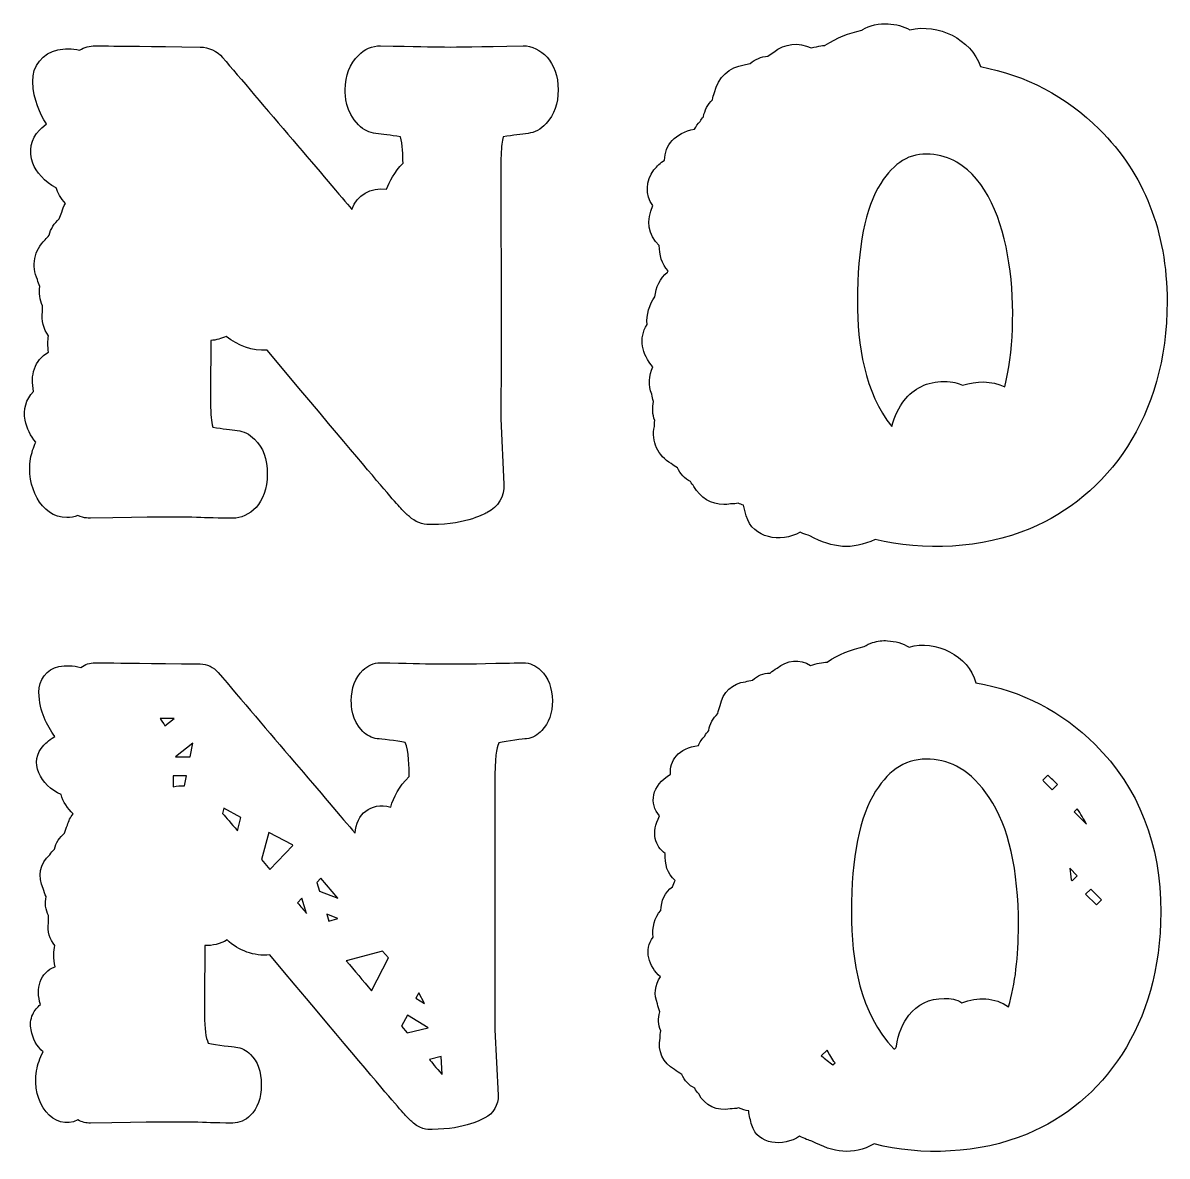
# Model space of a CAD drawing. Header units: millimetres. Extents: x -471 to 1551, y -2688 to 316.
# Drawn here: x -282.3 to 21.6, y -1032.7 to -731.9 of the extents above; entities that cross this region are included whole.
import ezdxf

# ---------------------------------------------------------------- set-up
doc = ezdxf.new("R2010")
doc.units = ezdxf.units.MM
doc.header["$MEASUREMENT"] = 0
doc.layers.add('Layer 1', color=7, linetype='Continuous')

msp = doc.modelspace()

# ---------------------------------------------------------------- linework, layer by layer
at = {"layer": 'Layer 1', "color": 250}
for points, knots in [([(3.5601, -760.1164), (-5.3046, -751.3439), (-15.9016, -745.7413), (-27.973, -743.4929), (-27.973, -743.4929), (-30.5531, -736.1027), (-39.2703, -731.9929), (-46.7159, -733.6884), (-46.7159, -733.6884), (-48.4667, -732.7669), (-50.4571, -732.2509), (-52.5212, -732.1588), (-52.5212, -732.1588), (-54.6959, -731.8823), (-57.6262, -732.6748), (-59.2296, -733.6516), (-59.2296, -733.6516), (-59.3217, -733.7069), (-59.3954, -733.7437), (-59.4876, -733.799), (-59.4876, -733.799), (-63.0076, -734.6468), (-65.9932, -735.7341), (-69.2369, -737.8351), (-69.2369, -737.8351), (-69.2922, -737.8536), (-71.0246, -737.9826), (-72.9597, -738.5354), (-72.9597, -738.5354), (-76.1848, -736.8952), (-80.0735, -737.3375), (-82.8564, -739.6781), (-82.8564, -739.6781), (-83.4277, -739.9729), (-83.9621, -740.3231), (-84.4597, -740.7285), (-84.4597, -740.7285), (-86.229, -740.876), (-87.8324, -741.521), (-89.1777, -742.6452), (-89.1777, -742.6452), (-89.7122, -742.7374), (-90.2466, -742.8664), (-90.7443, -743.0507), (-90.7443, -743.0507), (-94.5592, -743.493), (-97.8581, -746.3496), (-98.5953, -750.4041), (-98.5953, -750.4041), (-98.8533, -751.0123), (-99.0561, -751.6389), (-99.1666, -752.284), (-99.1666, -752.284), (-100.4199, -753.5556), (-101.2492, -755.0853), (-101.5625, -756.7808), (-101.5625, -756.7808), (-101.8942, -757.1862), (-102.2075, -757.6101), (-102.4656, -758.0524), (-102.4656, -758.0524), (-103.0553, -758.6606), (-103.5345, -759.3425), (-103.94, -760.0981), (-103.94, -760.0981), (-109.1923, -761.0564), (-111.8093, -764.4658), (-111.883, -768.2992), (-111.883, -768.2992), (-112.9519, -769.0363), (-113.8919, -769.921), (-114.7027, -770.9346), (-114.7027, -770.9346), (-116.9143, -773.6991), (-117.0064, -777.5508), (-115.0345, -780.4074), (-115.0345, -780.4074), (-116.6747, -784.2777), (-116.3983, -788.2769), (-113.3021, -790.9676), (-113.3021, -790.9676), (-113.2836, -793.4003), (-112.6386, -795.9252), (-110.9615, -797.7312), (-110.9615, -797.7312), (-110.9984, -797.8419), (-111.0537, -797.9524), (-111.0905, -798.063), (-111.0905, -798.063), (-113.1731, -799.6664), (-114.1683, -802.1729), (-114.4263, -804.6424), (-114.4263, -804.6424), (-116.0112, -806.5591), (-116.6931, -809.4526), (-116.5457, -811.959), (-116.5457, -811.959), (-118.9047, -815.5344), (-117.8358, -819.9759), (-114.9791, -823.1826), (-114.9791, -823.1826), (-116.1402, -825.5232), (-116.1771, -828.1587), (-115.2924, -830.4623), (-115.2924, -830.4623), (-115.2003, -831.1258), (-115.0344, -831.7524), (-114.7948, -832.379), (-114.7948, -832.379), (-115.2003, -834.1114), (-115.1266, -835.77), (-114.4815, -837.4471), (-114.4815, -837.4471), (-114.5737, -837.9816), (-114.6105, -838.5161), (-114.5921, -839.0505), (-114.5921, -839.0505), (-115.4214, -842.9023), (-113.6522, -846.92), (-110.0953, -848.8551), (-110.0953, -848.8551), (-109.5977, -849.2974), (-109.0632, -849.6844), (-108.4919, -849.9977), (-108.4919, -849.9977), (-107.6995, -851.5826), (-106.5015, -852.8542), (-104.9903, -853.6836), (-104.9903, -853.6836), (-104.7138, -854.1259), (-104.419, -854.5498), (-104.0688, -854.9553), (-104.0688, -854.9553), (-102.5023, -857.9224), (-99.4614, -859.7654), (-96.1072, -859.7654), (-96.1072, -859.7654), (-94.9646, -859.7654), (-94.5038, -859.5811), (-94.0615, -859.5811), (-94.0615, -859.5811), (-93.4717, -859.5811), (-92.9004, -859.5258), (-92.3291, -859.4152), (-92.3291, -859.4152), (-91.85, -859.6179), (-91.3708, -859.7654), (-90.8916, -859.8944), (-90.8916, -859.8944), (-90.7257, -860.9633), (-90.4677, -861.8295), (-90.1913, -862.7879), (-90.1913, -862.7879), (-88.4405, -868.759), (-81.0686, -870.0491), (-75.8715, -867.082), (-75.8715, -867.082), (-74.95, -867.5243), (-73.7521, -867.9297), (-73.2913, -868.0587), (-73.2913, -868.0587), (-67.0068, -871.3945), (-62.3257, -871.8921), (-55.9675, -869.0355), (-55.9675, -869.0355), (-43.3063, -872.2054), (-27.5859, -871.5051), (-14.851, -866.1789), (-14.851, -866.1789), (5.6059, -857.646), (21.5843, -836.6731), (21.5843, -805.822), (21.5843, -805.822), (21.529, -787.3002), (15.4841, -771.9114), (3.5601, -760.1164)], [0, 0, 0, 0, 0.02222222, 0.02222222, 0.02222222, 0.02222222, 0.04444444, 0.04444444, 0.04444444, 0.04444444, 0.06666667, 0.06666667, 0.06666667, 0.06666667, 0.08888889, 0.08888889, 0.08888889, 0.08888889, 0.11111111, 0.11111111, 0.11111111, 0.11111111, 0.13333333, 0.13333333, 0.13333333, 0.13333333, 0.15555556, 0.15555556, 0.15555556, 0.15555556, 0.17777778, 0.17777778, 0.17777778, 0.17777778, 0.2, 0.2, 0.2, 0.2, 0.22222222, 0.22222222, 0.22222222, 0.22222222, 0.24444444, 0.24444444, 0.24444444, 0.24444444, 0.26666667, 0.26666667, 0.26666667, 0.26666667, 0.28888889, 0.28888889, 0.28888889, 0.28888889, 0.31111111, 0.31111111, 0.31111111, 0.31111111, 0.33333333, 0.33333333, 0.33333333, 0.33333333, 0.35555556, 0.35555556, 0.35555556, 0.35555556, 0.37777778, 0.37777778, 0.37777778, 0.37777778, 0.4, 0.4, 0.4, 0.4, 0.42222222, 0.42222222, 0.42222222, 0.42222222, 0.44444444, 0.44444444, 0.44444444, 0.44444444, 0.46666667, 0.46666667, 0.46666667, 0.46666667, 0.48888889, 0.48888889, 0.48888889, 0.48888889, 0.51111111, 0.51111111, 0.51111111, 0.51111111, 0.53333333, 0.53333333, 0.53333333, 0.53333333, 0.55555556, 0.55555556, 0.55555556, 0.55555556, 0.57777778, 0.57777778, 0.57777778, 0.57777778, 0.6, 0.6, 0.6, 0.6, 0.62222222, 0.62222222, 0.62222222, 0.62222222, 0.64444444, 0.64444444, 0.64444444, 0.64444444, 0.66666667, 0.66666667, 0.66666667, 0.66666667, 0.68888889, 0.68888889, 0.68888889, 0.68888889, 0.71111111, 0.71111111, 0.71111111, 0.71111111, 0.73333333, 0.73333333, 0.73333333, 0.73333333, 0.75555556, 0.75555556, 0.75555556, 0.75555556, 0.77777778, 0.77777778, 0.77777778, 0.77777778, 0.8, 0.8, 0.8, 0.8, 0.82222222, 0.82222222, 0.82222222, 0.82222222, 0.84444444, 0.84444444, 0.84444444, 0.84444444, 0.86666667, 0.86666667, 0.86666667, 0.86666667, 0.88888889, 0.88888889, 0.88888889, 0.88888889, 0.91111111, 0.91111111, 0.91111111, 0.91111111, 0.93333333, 0.93333333, 0.93333333, 0.93333333, 0.95555556, 0.95555556, 0.95555556, 0.95555556, 1, 1, 1, 1]), ([(-149.4455, -737.9639), (-174.1965, -738.4615), (-167.654, -738.3141), (-187.3552, -737.9639), (-187.3552, -737.9639), (-189.53, -737.9639), (-191.6309, -738.867), (-193.1237, -740.4335), (-193.1237, -740.4335), (-195.5196, -742.774), (-196.6807, -745.7965), (-196.6807, -749.6851), (-196.6807, -749.6851), (-196.6807, -751.1042), (-196.6807, -755.4536), (-193.1607, -758.9184), (-193.1607, -758.9184), (-190.2672, -761.9408), (-187.4475, -761.0931), (-181.9923, -762.1435), (-181.9923, -762.1435), (-181.4578, -764.0786), (-181.3657, -767.1196), (-181.3473, -769.1283), (-181.3473, -769.1283), (-183.7063, -771.5426), (-184.9411, -773.9753), (-185.7151, -776.0579), (-185.7151, -776.0579), (-190.0276, -775.5049), (-193.4924, -777.5875), (-194.9299, -781.384), (-194.9299, -781.384), (-200.2006, -775.1548), (-220.1046, -751.8414), (-229.2457, -741.0969), (-229.2457, -741.0969), (-230.7385, -739.3461), (-232.9132, -738.3325), (-235.2169, -738.2956), (-235.2169, -738.2956), (-263.0825, -737.9638), (-263.0825, -737.9638), (-263.1194, -737.9638), (-263.1194, -737.9638), (-264.5569, -737.9638), (-265.9944, -738.3693), (-267.2292, -739.1065), (-267.2292, -739.1065), (-269.2932, -738.6642), (-271.3206, -738.6826), (-273.0529, -739.0328), (-273.0529, -739.0328), (-276.9968, -739.8068), (-279.8534, -743.419), (-279.6875, -747.4551), (-279.6875, -747.4551), (-279.4479, -752.5049), (-277.8077, -755.9512), (-276.0569, -758.7156), (-276.0569, -758.7156), (-277.1258, -759.5265), (-277.6234, -760.1162), (-277.863, -760.3374), (-277.863, -760.3374), (-280.1482, -762.6411), (-280.867, -766.0689), (-279.6875, -769.0914), (-279.6875, -769.0914), (-278.7661, -771.4504), (-276.5729, -774.1595), (-273.4767, -775.6892), (-273.4767, -775.6892), (-273.1081, -776.8503), (-272.242, -778.4353), (-271.0256, -779.8359), (-271.0256, -779.8359), (-271.431, -780.5362), (-271.7443, -781.3287), (-271.947, -782.1211), (-271.947, -782.1211), (-272.2419, -782.6924), (-272.4815, -783.3006), (-272.6474, -783.9272), (-272.6474, -783.9272), (-273.9743, -785.0698), (-274.9142, -786.5811), (-275.3565, -788.2766), (-275.3565, -788.2766), (-275.7251, -788.6452), (-276.0568, -789.0507), (-276.3701, -789.493), (-276.3701, -789.493), (-277.8077, -790.8015), (-278.7844, -792.5339), (-279.153, -794.4137), (-279.153, -794.4137), (-279.5216, -796.312), (-279.2636, -798.3024), (-278.4342, -800.0532), (-278.4342, -800.0532), (-278.2868, -800.6799), (-278.0841, -801.3065), (-277.8076, -801.8778), (-277.8076, -801.8778), (-278.0841, -803.6102), (-277.8445, -805.3794), (-277.1073, -806.9644), (-277.1073, -806.9644), (-277.1442, -807.4988), (-277.1442, -808.0333), (-277.1073, -808.5678), (-277.1073, -808.5678), (-277.4206, -810.853), (-276.8493, -813.1567), (-275.5224, -814.9997), (-275.5224, -814.9997), (-275.6882, -816.1055), (-275.7251, -817.7642), (-275.5224, -819.3123), (-275.5224, -819.3123), (-279.282, -821.3948), (-280.3878, -825.4862), (-279.4479, -829.7803), (-279.4479, -829.7803), (-281.4751, -831.7707), (-282.3044, -834.6641), (-281.7147, -837.3549), (-281.7147, -837.3549), (-281.2909, -839.5664), (-280.3141, -841.5568), (-278.8765, -843.1786), (-278.8765, -843.1786), (-279.5216, -844.5977), (-280.0008, -846.0905), (-280.2588, -847.6017), (-280.2588, -847.6017), (-281.4752, -854.605), (-277.6418, -863.23), (-270.6385, -863.23), (-270.6385, -863.23), (-269.6249, -863.23), (-268.6481, -863.0457), (-267.7266, -862.6956), (-267.7266, -862.6956), (-266.0127, -863.4512), (-264.3725, -863.3775), (-264.3356, -863.3775), (-264.3356, -863.3775), (-230.2961, -862.7325), (-239.1424, -863.3775), (-226.5734, -863.3775), (-226.5734, -863.3775), (-222.2608, -863.3775), (-217.4138, -859.6363), (-217.4138, -851.6563), (-217.4138, -851.6563), (-217.4138, -847.6018), (-218.4828, -844.6714), (-220.768, -842.4414), (-220.768, -842.4414), (-223.6615, -839.4006), (-226.4075, -840.2667), (-231.8811, -839.1978), (-231.8811, -839.1978), (-232.7104, -836.1753), (-232.434, -832.5263), (-232.4155, -816.2161), (-232.4155, -816.2161), (-230.978, -816.0871), (-229.5774, -815.7185), (-228.2873, -815.1103), (-228.2873, -815.1103), (-225.2096, -817.5799), (-221.413, -819.0174), (-217.4322, -818.8147), (-217.4322, -818.8147), (-182.287, -860.613), (-182.2317, -860.6499), (-180.2413, -862.4376), (-180.2413, -862.4376), (-180.2413, -862.4376), (-180.2044, -862.4744), (-180.2044, -862.4744), (-180.2044, -862.4744), (-179.9464, -862.6956), (-179.9833, -862.6771), (-179.67, -862.9536), (-179.67, -862.9536), (-178.1956, -864.3173), (-176.2605, -865.073), (-174.2516, -865.073), (-174.2516, -865.073), (-174.1963, -865.073), (-174.4728, -865.073), (-173.6435, -865.073), (-173.6435, -865.073), (-164.2813, -865.073), (-159.3052, -861.9768), (-158.9735, -861.8846), (-158.9735, -861.8846), (-156.117, -860.484), (-154.3661, -857.5352), (-154.532, -854.3469), (-154.532, -854.3469), (-154.532, -854.3469), (-155.3613, -837.0231), (-155.3613, -837.0231), (-155.3613, -837.0231), (-155.048, -775.0628), (-155.9511, -766.5114), (-154.7347, -762.162), (-154.7347, -762.162), (-149.3716, -761.0378), (-146.3123, -762.033), (-143.3636, -758.605), (-143.3636, -758.605), (-141.1889, -756.2645), (-140.1384, -753.3342), (-140.1384, -749.6482), (-140.1384, -749.6482), (-140.1202, -742.2212), (-144.9118, -737.9639), (-149.4455, -737.9639)], [0, 0, 0, 0, 0.01754386, 0.01754386, 0.01754386, 0.01754386, 0.03508772, 0.03508772, 0.03508772, 0.03508772, 0.05263158, 0.05263158, 0.05263158, 0.05263158, 0.07017544, 0.07017544, 0.07017544, 0.07017544, 0.0877193, 0.0877193, 0.0877193, 0.0877193, 0.10526316, 0.10526316, 0.10526316, 0.10526316, 0.12280702, 0.12280702, 0.12280702, 0.12280702, 0.14035088, 0.14035088, 0.14035088, 0.14035088, 0.15789474, 0.15789474, 0.15789474, 0.15789474, 0.1754386, 0.1754386, 0.1754386, 0.1754386, 0.19298246, 0.19298246, 0.19298246, 0.19298246, 0.21052632, 0.21052632, 0.21052632, 0.21052632, 0.22807018, 0.22807018, 0.22807018, 0.22807018, 0.24561404, 0.24561404, 0.24561404, 0.24561404, 0.26315789, 0.26315789, 0.26315789, 0.26315789, 0.28070175, 0.28070175, 0.28070175, 0.28070175, 0.29824561, 0.29824561, 0.29824561, 0.29824561, 0.31578947, 0.31578947, 0.31578947, 0.31578947, 0.33333333, 0.33333333, 0.33333333, 0.33333333, 0.35087719, 0.35087719, 0.35087719, 0.35087719, 0.36842105, 0.36842105, 0.36842105, 0.36842105, 0.38596491, 0.38596491, 0.38596491, 0.38596491, 0.40350877, 0.40350877, 0.40350877, 0.40350877, 0.42105263, 0.42105263, 0.42105263, 0.42105263, 0.43859649, 0.43859649, 0.43859649, 0.43859649, 0.45614035, 0.45614035, 0.45614035, 0.45614035, 0.47368421, 0.47368421, 0.47368421, 0.47368421, 0.49122807, 0.49122807, 0.49122807, 0.49122807, 0.50877193, 0.50877193, 0.50877193, 0.50877193, 0.52631579, 0.52631579, 0.52631579, 0.52631579, 0.54385965, 0.54385965, 0.54385965, 0.54385965, 0.56140351, 0.56140351, 0.56140351, 0.56140351, 0.57894737, 0.57894737, 0.57894737, 0.57894737, 0.59649123, 0.59649123, 0.59649123, 0.59649123, 0.61403509, 0.61403509, 0.61403509, 0.61403509, 0.63157895, 0.63157895, 0.63157895, 0.63157895, 0.64912281, 0.64912281, 0.64912281, 0.64912281, 0.66666667, 0.66666667, 0.66666667, 0.66666667, 0.68421053, 0.68421053, 0.68421053, 0.68421053, 0.70175439, 0.70175439, 0.70175439, 0.70175439, 0.71929825, 0.71929825, 0.71929825, 0.71929825, 0.73684211, 0.73684211, 0.73684211, 0.73684211, 0.75438596, 0.75438596, 0.75438596, 0.75438596, 0.77192982, 0.77192982, 0.77192982, 0.77192982, 0.78947368, 0.78947368, 0.78947368, 0.78947368, 0.80701754, 0.80701754, 0.80701754, 0.80701754, 0.8245614, 0.8245614, 0.8245614, 0.8245614, 0.84210526, 0.84210526, 0.84210526, 0.84210526, 0.85964912, 0.85964912, 0.85964912, 0.85964912, 0.87719298, 0.87719298, 0.87719298, 0.87719298, 0.89473684, 0.89473684, 0.89473684, 0.89473684, 0.9122807, 0.9122807, 0.9122807, 0.9122807, 0.92982456, 0.92982456, 0.92982456, 0.92982456, 0.94736842, 0.94736842, 0.94736842, 0.94736842, 0.96491228, 0.96491228, 0.96491228, 0.96491228, 1, 1, 1, 1]), ([(-21.5226, -828.4904), (-25.0426, -826.8501), (-29.0972, -826.8501), (-32.7647, -828.1034), (-32.7647, -828.1034), (-33.9258, -827.4768), (-35.2711, -827.0897), (-37.6486, -827.0897), (-37.6486, -827.0897), (-42.0717, -827.0897), (-45.7576, -828.859), (-48.3009, -832.1948), (-48.3009, -832.1948), (-49.5173, -833.7797), (-50.8626, -836.2862), (-51.5077, -839.0506), (-51.5077, -839.0506), (-58.7873, -830.1122), (-60.6672, -817.3221), (-60.6672, -805.8036), (-60.6672, -805.8036), (-60.6672, -791.4653), (-58.5846, -780.9236), (-54.4748, -774.5101), (-54.4748, -774.5101), (-52.6871, -771.7272), (-50.752, -769.6815), (-48.6695, -768.4099), (-48.6695, -768.4099), (-44.3201, -765.756), (-38.2936, -766.4932), (-34.2391, -768.8706), (-34.2391, -768.8706), (-18.6107, -778.0853), (-17.2285, -811.1112), (-21.5226, -828.4904)], [0, 0, 0, 0, 0.1, 0.1, 0.1, 0.1, 0.2, 0.2, 0.2, 0.2, 0.3, 0.3, 0.3, 0.3, 0.4, 0.4, 0.4, 0.4, 0.5, 0.5, 0.5, 0.5, 0.6, 0.6, 0.6, 0.6, 0.7, 0.7, 0.7, 0.7, 0.8, 0.8, 0.8, 0.8, 1, 1, 1, 1]), ([(2.4359, -923.4393), (-6.4287, -914.6668), (-17.081, -909.1563), (-29.2077, -907.0922), (-29.2077, -907.0922), (-31.1797, -899.7019), (-39.8969, -895.6475), (-46.9555, -897.5825), (-46.9555, -897.5825), (-48.6326, -896.5873), (-50.5861, -896.016), (-52.6687, -895.9423), (-52.6687, -895.9423), (-54.0325, -895.758), (-55.212, -896.016), (-56.631, -896.4215), (-56.631, -896.4215), (-57.5156, -896.6795), (-58.1238, -896.9928), (-58.8979, -897.4904), (-58.8979, -897.4904), (-62.3995, -898.246), (-65.6615, -899.5361), (-68.684, -901.5633), (-68.684, -901.5633), (-69.9925, -901.7292), (-71.5037, -901.8951), (-73.1624, -902.4664), (-73.1624, -902.4664), (-75.9085, -900.7525), (-79.5022, -901.0105), (-81.9902, -903.222), (-81.9902, -903.222), (-82.6721, -903.5538), (-83.2987, -903.9777), (-83.8516, -904.4937), (-83.8516, -904.4937), (-85.6761, -904.549), (-87.2242, -905.1571), (-88.5327, -906.3735), (-88.5327, -906.3735), (-89.1777, -906.4472), (-89.8228, -906.5947), (-90.4126, -906.8158), (-90.4126, -906.8158), (-93.7667, -907.1291), (-96.5496, -909.6172), (-97.0841, -913.0819), (-97.0841, -913.0819), (-97.3974, -913.7822), (-97.6185, -914.5194), (-97.7107, -915.275), (-97.7107, -915.275), (-99.0745, -916.4914), (-99.8854, -918.0025), (-100.1065, -919.7165), (-100.1065, -919.7165), (-100.5489, -920.1773), (-100.9175, -920.6933), (-101.2308, -921.2462), (-101.2308, -921.2462), (-101.9496, -921.9833), (-102.5209, -922.8311), (-102.8895, -923.771), (-102.8895, -923.771), (-108.1788, -924.3792), (-110.7036, -927.7518), (-110.2798, -931.364), (-110.2798, -931.364), (-115.4032, -934.3497), (-116.0667, -939.2335), (-113.2101, -942.4033), (-113.2101, -942.4033), (-115.5691, -946.9554), (-114.3712, -950.5861), (-111.7173, -952.3922), (-111.7173, -952.3922), (-111.8648, -955.0829), (-111.1828, -957.9026), (-109.045, -959.5428), (-109.045, -959.5428), (-109.3398, -960.0958), (-109.5794, -960.6671), (-109.7821, -961.2568), (-109.7821, -961.2568), (-111.8462, -962.639), (-112.7678, -965.0901), (-112.8968, -967.5228), (-112.8968, -967.5228), (-114.5923, -969.2921), (-115.2005, -972.2224), (-114.924, -974.6366), (-114.924, -974.6366), (-117.5226, -977.9355), (-116.0483, -982.4324), (-113.0073, -985.1599), (-113.0073, -985.1599), (-114.5001, -987.2978), (-114.7213, -989.9701), (-113.7629, -992.2738), (-113.7629, -992.2738), (-113.6708, -993.0294), (-113.4496, -993.785), (-113.1363, -994.4853), (-113.1363, -994.4853), (-113.6523, -996.1993), (-113.6155, -997.8211), (-112.8599, -999.4982), (-112.8599, -999.4982), (-113.0073, -1000.1248), (-113.0626, -1000.7698), (-113.0257, -1001.4149), (-113.0257, -1001.4149), (-113.8182, -1004.6954), (-112.3069, -1008.1602), (-109.2108, -1009.7451), (-109.2108, -1009.7451), (-108.6395, -1010.2796), (-108.0128, -1010.7034), (-107.3309, -1011.0352), (-107.3309, -1011.0352), (-106.6121, -1012.6939), (-105.4511, -1013.9471), (-103.8846, -1014.7027), (-103.8846, -1014.7027), (-103.5897, -1015.274), (-103.2211, -1015.79), (-102.7973, -1016.2508), (-102.7973, -1016.2508), (-101.2492, -1019.347), (-97.8397, -1020.9503), (-94.467, -1020.1763), (-94.467, -1020.1763), (-93.7299, -1020.2131), (-92.9743, -1020.1394), (-92.2186, -1019.9367), (-92.2186, -1019.9367), (-91.3156, -1020.379), (-90.4126, -1020.637), (-89.5095, -1020.7107), (-89.5095, -1020.7107), (-89.4173, -1022.1298), (-89.0856, -1023.2724), (-88.717, -1024.5257), (-88.717, -1024.5257), (-87.1874, -1029.7229), (-80.3499, -1030.4232), (-76.019, -1027.4375), (-76.019, -1027.4375), (-74.7658, -1028.1195), (-73.3836, -1028.5986), (-72.7754, -1028.746), (-72.7754, -1028.746), (-67.0438, -1031.8237), (-61.9572, -1032.6531), (-56.2256, -1029.5201), (-56.2256, -1029.5201), (-43.8408, -1032.7453), (-28.1941, -1032.1555), (-15.5514, -1026.8847), (-15.5514, -1026.8847), (4.2973, -1018.5913), (19.9071, -998.2266), (19.9071, -968.0021), (19.9071, -968.0021), (19.9256, -949.9411), (14.0466, -934.9394), (2.4359, -923.4393)], [0, 0, 0, 0, 0.02325581, 0.02325581, 0.02325581, 0.02325581, 0.04651163, 0.04651163, 0.04651163, 0.04651163, 0.06976744, 0.06976744, 0.06976744, 0.06976744, 0.09302326, 0.09302326, 0.09302326, 0.09302326, 0.11627907, 0.11627907, 0.11627907, 0.11627907, 0.13953488, 0.13953488, 0.13953488, 0.13953488, 0.1627907, 0.1627907, 0.1627907, 0.1627907, 0.18604651, 0.18604651, 0.18604651, 0.18604651, 0.20930233, 0.20930233, 0.20930233, 0.20930233, 0.23255814, 0.23255814, 0.23255814, 0.23255814, 0.25581395, 0.25581395, 0.25581395, 0.25581395, 0.27906977, 0.27906977, 0.27906977, 0.27906977, 0.30232558, 0.30232558, 0.30232558, 0.30232558, 0.3255814, 0.3255814, 0.3255814, 0.3255814, 0.34883721, 0.34883721, 0.34883721, 0.34883721, 0.37209302, 0.37209302, 0.37209302, 0.37209302, 0.39534884, 0.39534884, 0.39534884, 0.39534884, 0.41860465, 0.41860465, 0.41860465, 0.41860465, 0.44186047, 0.44186047, 0.44186047, 0.44186047, 0.46511628, 0.46511628, 0.46511628, 0.46511628, 0.48837209, 0.48837209, 0.48837209, 0.48837209, 0.51162791, 0.51162791, 0.51162791, 0.51162791, 0.53488372, 0.53488372, 0.53488372, 0.53488372, 0.55813953, 0.55813953, 0.55813953, 0.55813953, 0.58139535, 0.58139535, 0.58139535, 0.58139535, 0.60465116, 0.60465116, 0.60465116, 0.60465116, 0.62790698, 0.62790698, 0.62790698, 0.62790698, 0.65116279, 0.65116279, 0.65116279, 0.65116279, 0.6744186, 0.6744186, 0.6744186, 0.6744186, 0.69767442, 0.69767442, 0.69767442, 0.69767442, 0.72093023, 0.72093023, 0.72093023, 0.72093023, 0.74418605, 0.74418605, 0.74418605, 0.74418605, 0.76744186, 0.76744186, 0.76744186, 0.76744186, 0.79069767, 0.79069767, 0.79069767, 0.79069767, 0.81395349, 0.81395349, 0.81395349, 0.81395349, 0.8372093, 0.8372093, 0.8372093, 0.8372093, 0.86046512, 0.86046512, 0.86046512, 0.86046512, 0.88372093, 0.88372093, 0.88372093, 0.88372093, 0.90697674, 0.90697674, 0.90697674, 0.90697674, 0.93023256, 0.93023256, 0.93023256, 0.93023256, 0.95348837, 0.95348837, 0.95348837, 0.95348837, 1, 1, 1, 1]), ([(-144.8013, -903.7563), (-145.9992, -902.4847), (-147.6948, -901.7659), (-149.4455, -901.7659), (-149.4455, -901.7659), (-149.7404, -901.7659), (-156.3935, -901.9134), (-156.6884, -901.9134), (-156.6884, -901.9134), (-172.1508, -902.2451), (-172.9985, -902.024), (-187.3552, -901.7659), (-187.3552, -901.7659), (-189.106, -901.7659), (-190.7832, -902.5031), (-191.981, -903.7563), (-191.981, -903.7563), (-194.0636, -905.7835), (-195.0772, -908.4374), (-195.0772, -911.8837), (-195.0772, -911.8837), (-195.0772, -913.1554), (-195.0772, -916.9888), (-192.0179, -919.9928), (-192.0179, -919.9928), (-191.0043, -921.0617), (-189.6405, -921.7436), (-188.1846, -921.9279), (-188.1846, -921.9279), (-187.3921, -922.02), (-182.8953, -922.4255), (-180.7574, -922.9784), (-180.7574, -922.9784), (-179.8175, -925.0241), (-179.7254, -929.7789), (-179.7254, -931.9904), (-179.7254, -931.9904), (-182.5451, -934.6811), (-183.7983, -937.4271), (-184.6092, -940.0626), (-184.6092, -940.0626), (-190.1566, -938.7725), (-193.6213, -941.8687), (-194.0636, -947.0474), (-194.0636, -947.0474), (-201.0853, -938.7541), (-218.0958, -918.8501), (-230.4621, -904.3276), (-230.4621, -904.3276), (-231.66, -902.927), (-233.3924, -902.1161), (-235.2353, -902.0792), (-235.2353, -902.0792), (-263.0824, -901.7474), (-263.0824, -901.7474), (-263.1194, -901.7474), (-263.1194, -901.7474), (-264.4831, -901.7474), (-265.8285, -902.2082), (-266.9158, -903.0191), (-266.9158, -903.0191), (-268.9247, -902.4846), (-270.9888, -902.4478), (-272.7396, -902.7979), (-272.7396, -902.7979), (-275.9279, -903.4245), (-278.2132, -906.3364), (-278.0841, -909.58), (-278.0841, -909.58), (-277.8445, -914.9615), (-275.9094, -918.2972), (-273.8454, -921.3381), (-273.8454, -921.3381), (-275.6883, -922.4992), (-276.5177, -923.476), (-276.7204, -923.6603), (-276.7204, -923.6603), (-280.996, -927.9359), (-277.5681, -934.46), (-272.113, -936.7453), (-272.113, -936.7453), (-271.726, -938.5698), (-270.3437, -940.5602), (-268.9799, -941.8503), (-268.9799, -941.8503), (-269.6987, -942.7534), (-270.1779, -943.7854), (-270.4359, -944.8728), (-270.4359, -944.8728), (-270.8045, -945.5363), (-271.0625, -946.255), (-271.2099, -947.0107), (-271.2099, -947.0107), (-272.6106, -948.0611), (-273.569, -949.5908), (-273.9191, -951.2863), (-273.9191, -951.2863), (-274.3983, -951.7101), (-274.8037, -952.2078), (-275.1539, -952.7238), (-275.1539, -952.7238), (-277.7341, -954.9722), (-278.4712, -958.6397), (-276.9047, -961.7175), (-276.9047, -961.7175), (-276.7572, -962.4547), (-276.4992, -963.1734), (-276.1306, -963.8554), (-276.1306, -963.8554), (-276.5361, -965.5509), (-276.2964, -967.3385), (-275.4671, -968.8866), (-275.4671, -968.8866), (-275.5593, -969.5316), (-275.5777, -970.1767), (-275.4856, -970.8217), (-275.4856, -970.8217), (-275.8357, -973.0517), (-275.1723, -975.2448), (-273.8085, -976.8298), (-273.8085, -976.8298), (-274.1403, -978.1014), (-274.1955, -980.4051), (-273.7163, -982.4693), (-273.7163, -982.4693), (-277.8261, -983.9252), (-278.9688, -988.2746), (-277.6418, -992.5319), (-277.6418, -992.5319), (-278.508, -993.2506), (-279.1899, -993.9509), (-279.7059, -995.1304), (-279.7059, -995.1304), (-280.2772, -996.4205), (-280.4431, -997.8764), (-280.1482, -999.2402), (-280.1482, -999.2402), (-279.7059, -1001.5624), (-278.6002, -1003.5528), (-276.9415, -1005.0824), (-276.9415, -1005.0824), (-277.7892, -1006.6673), (-278.379, -1008.3444), (-278.6738, -1010.0768), (-278.6738, -1010.0768), (-280.1298, -1018.4807), (-274.1033, -1026.3686), (-267.6714, -1023.125), (-267.6714, -1023.125), (-266.6209, -1023.7331), (-265.4783, -1023.9911), (-264.3725, -1023.9728), (-264.3725, -1023.9728), (-231.4388, -1023.3461), (-237.4469, -1023.9728), (-226.5734, -1023.9728), (-226.5734, -1023.9728), (-224.8226, -1023.9728), (-223.1271, -1023.2356), (-221.9292, -1021.9639), (-221.9292, -1021.9639), (-219.9572, -1020.0657), (-218.9988, -1017.4118), (-218.9988, -1013.8365), (-218.9988, -1013.8365), (-218.9988, -1010.2243), (-219.9203, -1007.6626), (-221.8923, -1005.7459), (-221.8923, -1005.7459), (-222.9059, -1004.6769), (-224.2697, -1003.9766), (-225.7257, -1003.7923), (-225.7257, -1003.7923), (-226.426, -1003.7002), (-230.9228, -1003.2947), (-233.0791, -1002.7419), (-233.0791, -1002.7419), (-234.4429, -999.8115), (-234.019, -994.0062), (-234.0006, -976.8298), (-234.0006, -976.8298), (-231.9548, -976.922), (-229.9091, -976.4612), (-228.0662, -975.3554), (-228.0662, -975.3554), (-224.97, -978.1752), (-220.9708, -979.7786), (-216.732, -979.3178), (-216.732, -979.3178), (-178.251, -1025.0969), (-181.3103, -1021.4109), (-178.8223, -1023.733), (-178.8223, -1023.733), (-178.8223, -1023.733), (-178.5643, -1023.9726), (-178.5643, -1023.9726), (-178.5643, -1023.9726), (-176.3712, -1025.9999), (-173.8832, -1025.6313), (-173.6252, -1025.6682), (-173.6252, -1025.6682), (-164.6684, -1025.6682), (-159.9873, -1022.7378), (-159.6556, -1022.6273), (-159.6556, -1022.6273), (-157.3703, -1021.5031), (-155.9697, -1019.1441), (-156.0987, -1016.6008), (-156.0987, -1016.6008), (-156.0987, -1016.6008), (-156.928, -999.2401), (-156.928, -999.2401), (-156.928, -999.2401), (-156.928, -999.2401), (-156.928, -931.4191), (-156.928, -931.4191), (-156.928, -931.4191), (-156.928, -925.5584), (-156.1908, -923.5681), (-155.8959, -923.0337), (-155.8959, -923.0337), (-153.8133, -922.4439), (-149.2059, -922.02), (-148.5425, -921.9463), (-148.5425, -921.9463), (-146.9759, -921.7436), (-145.5384, -920.9696), (-144.5064, -919.7716), (-144.5064, -919.7716), (-142.6081, -917.7259), (-141.6866, -915.1458), (-141.6866, -911.8654), (-141.6866, -911.8654), (-141.7051, -908.4743), (-142.7371, -905.7467), (-144.8013, -903.7563)], [0, 0, 0, 0, 0.01666667, 0.01666667, 0.01666667, 0.01666667, 0.03333333, 0.03333333, 0.03333333, 0.03333333, 0.05, 0.05, 0.05, 0.05, 0.06666667, 0.06666667, 0.06666667, 0.06666667, 0.08333333, 0.08333333, 0.08333333, 0.08333333, 0.1, 0.1, 0.1, 0.1, 0.11666667, 0.11666667, 0.11666667, 0.11666667, 0.13333333, 0.13333333, 0.13333333, 0.13333333, 0.15, 0.15, 0.15, 0.15, 0.16666667, 0.16666667, 0.16666667, 0.16666667, 0.18333333, 0.18333333, 0.18333333, 0.18333333, 0.2, 0.2, 0.2, 0.2, 0.21666667, 0.21666667, 0.21666667, 0.21666667, 0.23333333, 0.23333333, 0.23333333, 0.23333333, 0.25, 0.25, 0.25, 0.25, 0.26666667, 0.26666667, 0.26666667, 0.26666667, 0.28333333, 0.28333333, 0.28333333, 0.28333333, 0.3, 0.3, 0.3, 0.3, 0.31666667, 0.31666667, 0.31666667, 0.31666667, 0.33333333, 0.33333333, 0.33333333, 0.33333333, 0.35, 0.35, 0.35, 0.35, 0.36666667, 0.36666667, 0.36666667, 0.36666667, 0.38333333, 0.38333333, 0.38333333, 0.38333333, 0.4, 0.4, 0.4, 0.4, 0.41666667, 0.41666667, 0.41666667, 0.41666667, 0.43333333, 0.43333333, 0.43333333, 0.43333333, 0.45, 0.45, 0.45, 0.45, 0.46666667, 0.46666667, 0.46666667, 0.46666667, 0.48333333, 0.48333333, 0.48333333, 0.48333333, 0.5, 0.5, 0.5, 0.5, 0.51666667, 0.51666667, 0.51666667, 0.51666667, 0.53333333, 0.53333333, 0.53333333, 0.53333333, 0.55, 0.55, 0.55, 0.55, 0.56666667, 0.56666667, 0.56666667, 0.56666667, 0.58333333, 0.58333333, 0.58333333, 0.58333333, 0.6, 0.6, 0.6, 0.6, 0.61666667, 0.61666667, 0.61666667, 0.61666667, 0.63333333, 0.63333333, 0.63333333, 0.63333333, 0.65, 0.65, 0.65, 0.65, 0.66666667, 0.66666667, 0.66666667, 0.66666667, 0.68333333, 0.68333333, 0.68333333, 0.68333333, 0.7, 0.7, 0.7, 0.7, 0.71666667, 0.71666667, 0.71666667, 0.71666667, 0.73333333, 0.73333333, 0.73333333, 0.73333333, 0.75, 0.75, 0.75, 0.75, 0.76666667, 0.76666667, 0.76666667, 0.76666667, 0.78333333, 0.78333333, 0.78333333, 0.78333333, 0.8, 0.8, 0.8, 0.8, 0.81666667, 0.81666667, 0.81666667, 0.81666667, 0.83333333, 0.83333333, 0.83333333, 0.83333333, 0.85, 0.85, 0.85, 0.85, 0.86666667, 0.86666667, 0.86666667, 0.86666667, 0.88333333, 0.88333333, 0.88333333, 0.88333333, 0.9, 0.9, 0.9, 0.9, 0.91666667, 0.91666667, 0.91666667, 0.91666667, 0.93333333, 0.93333333, 0.93333333, 0.93333333, 0.95, 0.95, 0.95, 0.95, 0.96666667, 0.96666667, 0.96666667, 0.96666667, 1, 1, 1, 1]), ([(-242.1649, -916.6017), (-242.1649, -916.6017), (-244.5792, -918.5184), (-244.5792, -918.5184), (-244.5792, -918.5184), (-244.9662, -917.8549), (-245.4085, -917.1915), (-245.8876, -916.5465), (-245.8876, -916.5465), (-245.8876, -916.5465), (-242.1649, -916.6017), (-242.1649, -916.6017)], [0, 0, 0, 0, 0.25, 0.25, 0.25, 0.25, 0.5, 0.5, 0.5, 0.5, 1, 1, 1, 1]), ([(-241.741, -926.7564), (-241.741, -926.7564), (-237.1336, -923.089), (-237.1336, -923.089), (-237.1336, -923.089), (-237.1336, -923.089), (-237.8707, -926.7564), (-237.8707, -926.7564), (-237.8707, -926.7564), (-237.8707, -926.7564), (-241.741, -926.7564), (-241.741, -926.7564)], [0, 0, 0, 0, 0.25, 0.25, 0.25, 0.25, 0.5, 0.5, 0.5, 0.5, 1, 1, 1, 1]), ([(-20.5089, -993.0848), (-24.1764, -990.5968), (-28.7654, -990.4309), (-32.9305, -992.0527), (-32.9305, -992.0527), (-34.368, -991.0759), (-35.8423, -990.8916), (-37.6484, -990.8916), (-37.6484, -990.8916), (-41.5555, -990.8916), (-44.7991, -992.4397), (-47.0476, -995.37), (-47.0476, -995.37), (-48.4113, -997.1393), (-50.0147, -1000.3276), (-50.2544, -1003.5896), (-50.2544, -1003.5896), (-50.3465, -1003.7371), (-50.4202, -1003.8845), (-50.494, -1004.0135), (-50.494, -1004.0135), (-50.5861, -1004.1056), (-50.6783, -1004.1978), (-50.7704, -1004.2715), (-50.7704, -1004.2715), (-50.8073, -1004.2715), (-50.9363, -1004.2715), (-50.9547, -1004.2715), (-50.9547, -1004.2715), (-59.9484, -995.1119), (-62.2705, -980.7921), (-62.2705, -968.0204), (-62.2705, -968.0204), (-62.2705, -953.3689), (-60.1143, -942.5507), (-55.8385, -935.8608), (-55.8385, -935.8608), (-53.9218, -932.8751), (-51.8024, -930.6452), (-49.5172, -929.2629), (-49.5172, -929.2629), (-44.6518, -926.2958), (-38.0171, -927.0514), (-33.465, -929.7237), (-33.465, -929.7237), (-30.6268, -931.3824), (-27.9914, -934.0363), (-25.6324, -937.5748), (-25.6324, -937.5748), (-20.4905, -945.2784), (-17.892, -956.7047), (-17.892, -971.5221), (-17.892, -971.5221), (-17.892, -979.8154), (-18.7766, -987.0583), (-20.5089, -993.0848)], [0, 0, 0, 0, 0.06666667, 0.06666667, 0.06666667, 0.06666667, 0.13333333, 0.13333333, 0.13333333, 0.13333333, 0.2, 0.2, 0.2, 0.2, 0.26666667, 0.26666667, 0.26666667, 0.26666667, 0.33333333, 0.33333333, 0.33333333, 0.33333333, 0.4, 0.4, 0.4, 0.4, 0.46666667, 0.46666667, 0.46666667, 0.46666667, 0.53333333, 0.53333333, 0.53333333, 0.53333333, 0.6, 0.6, 0.6, 0.6, 0.66666667, 0.66666667, 0.66666667, 0.66666667, 0.73333333, 0.73333333, 0.73333333, 0.73333333, 0.8, 0.8, 0.8, 0.8, 0.86666667, 0.86666667, 0.86666667, 0.86666667, 1, 1, 1, 1]), ([(-238.8844, -931.7877), (-238.8844, -931.7877), (-239.4189, -934.4231), (-239.4189, -934.4231), (-239.4189, -934.4231), (-240.4141, -934.3678), (-241.3724, -934.4416), (-242.3492, -934.718), (-242.3492, -934.718), (-242.3492, -934.718), (-242.3677, -931.7876), (-242.3677, -931.7876), (-242.3677, -931.7876), (-242.3677, -931.7876), (-238.8844, -931.7877), (-238.8844, -931.7877)], [0, 0, 0, 0, 0.2, 0.2, 0.2, 0.2, 0.4, 0.4, 0.4, 0.4, 0.6, 0.6, 0.6, 0.6, 1, 1, 1, 1]), ([(-8.9351, -935.5291), (-8.9351, -935.5291), (-11.2757, -933.1886), (-11.2757, -933.1886), (-11.2757, -933.1886), (-11.3125, -933.0964), (-11.3679, -933.0227), (-11.4232, -932.9306), (-11.4232, -932.9306), (-11.4232, -932.9306), (-10.1331, -931.6405), (-10.1331, -931.6405), (-10.1331, -931.6405), (-9.1931, -932.4514), (-8.2901, -933.2992), (-7.5161, -934.0916), (-7.5161, -934.0916), (-7.5161, -934.0916), (-8.9351, -935.5291), (-8.9351, -935.5291)], [0, 0, 0, 0, 0.16666667, 0.16666667, 0.16666667, 0.16666667, 0.33333333, 0.33333333, 0.33333333, 0.33333333, 0.5, 0.5, 0.5, 0.5, 0.66666667, 0.66666667, 0.66666667, 0.66666667, 1, 1, 1, 1]), ([(-228.9693, -940.3944), (-228.9693, -940.3944), (-224.3803, -942.8455), (-224.3803, -942.8455), (-224.3803, -942.8455), (-224.3803, -942.8455), (-225.3386, -946.3472), (-225.3386, -946.3472), (-225.3386, -946.3472), (-227.0157, -944.3383), (-228.2505, -942.9009), (-229.2457, -941.7582), (-229.2457, -941.7582), (-229.2457, -941.7582), (-228.9693, -940.3944), (-228.9693, -940.3944)], [0, 0, 0, 0, 0.2, 0.2, 0.2, 0.2, 0.4, 0.4, 0.4, 0.4, 0.6, 0.6, 0.6, 0.6, 1, 1, 1, 1]), ([(-3.1298, -941.3529), (-3.1298, -941.3529), (-2.282, -940.5051), (-2.282, -940.5051), (-2.282, -940.5051), (-1.3789, -941.8505), (-0.5681, -943.2326), (0.1691, -944.6517), (0.1691, -944.6517), (0.1691, -944.6517), (-3.1298, -941.3529), (-3.1298, -941.3529)], [0, 0, 0, 0, 0.25, 0.25, 0.25, 0.25, 0.5, 0.5, 0.5, 0.5, 1, 1, 1, 1]), ([(-210.5949, -950.2542), (-210.5949, -950.2542), (-216.7136, -956.6493), (-216.7136, -956.6493), (-216.7136, -956.6493), (-216.7136, -956.6493), (-218.9251, -953.9954), (-218.9251, -953.9954), (-218.9251, -953.9954), (-218.9251, -953.9954), (-216.9532, -946.7894), (-216.9532, -946.7894), (-216.9532, -946.7894), (-216.9532, -946.7894), (-210.7056, -950.1252), (-210.7056, -950.1252), (-210.7056, -950.1252), (-210.7056, -950.1252), (-210.5949, -950.2542), (-210.5949, -950.2542)], [0, 0, 0, 0, 0.16666667, 0.16666667, 0.16666667, 0.16666667, 0.33333333, 0.33333333, 0.33333333, 0.33333333, 0.5, 0.5, 0.5, 0.5, 0.66666667, 0.66666667, 0.66666667, 0.66666667, 1, 1, 1, 1]), ([(-2.2636, -958.3265), (-2.2636, -958.3265), (-3.609, -959.6719), (-3.609, -959.6719), (-3.609, -959.6719), (-3.609, -959.6719), (-3.9039, -959.3771), (-3.9039, -959.3771), (-3.9039, -959.3771), (-4.0145, -958.345), (-4.125, -957.313), (-4.2725, -956.3177), (-4.2725, -956.3177), (-4.2725, -956.3177), (-2.2636, -958.3265), (-2.2636, -958.3265)], [0, 0, 0, 0, 0.2, 0.2, 0.2, 0.2, 0.4, 0.4, 0.4, 0.4, 0.6, 0.6, 0.6, 0.6, 1, 1, 1, 1]), ([(-204.2367, -960.0956), (-204.2367, -960.0956), (-203.1678, -958.9898), (-203.1678, -958.9898), (-203.1678, -958.9898), (-203.1678, -958.9898), (-198.6526, -964.2975), (-198.6526, -964.2975), (-198.6526, -964.2975), (-198.6526, -964.2975), (-203.518, -962.3993), (-203.518, -962.3993), (-203.518, -962.3993), (-203.518, -962.3993), (-204.2367, -960.0956), (-204.2367, -960.0956)], [0, 0, 0, 0, 0.2, 0.2, 0.2, 0.2, 0.4, 0.4, 0.4, 0.4, 0.6, 0.6, 0.6, 0.6, 1, 1, 1, 1]), ([(1.2933, -961.8835), (1.2933, -961.8835), (4.1315, -964.7216), (4.1315, -964.7216), (4.1315, -964.7216), (4.1315, -964.7216), (2.7861, -966.067), (2.7861, -966.067), (2.7861, -966.067), (2.7861, -966.067), (-0.0521, -963.2289), (-0.0521, -963.2289), (-0.0521, -963.2289), (-0.0521, -963.2289), (1.2933, -961.8835), (1.2933, -961.8835)], [0, 0, 0, 0, 0.2, 0.2, 0.2, 0.2, 0.4, 0.4, 0.4, 0.4, 0.6, 0.6, 0.6, 0.6, 1, 1, 1, 1]), ([(-208.2175, -964.2607), (-208.2175, -964.2607), (-206.9459, -968.3521), (-206.9459, -968.3521), (-206.9459, -968.3521), (-207.7384, -967.3938), (-208.5493, -966.4354), (-209.3602, -965.4586), (-209.3602, -965.4586), (-209.3602, -965.4586), (-208.2175, -964.2607), (-208.2175, -964.2607)], [0, 0, 0, 0, 0.25, 0.25, 0.25, 0.25, 0.5, 0.5, 0.5, 0.5, 1, 1, 1, 1]), ([(-198.6894, -969.6974), (-198.6894, -969.6974), (-201.0668, -970.3424), (-201.0668, -970.3424), (-201.0668, -970.3424), (-201.0668, -970.3424), (-201.6197, -968.5547), (-201.6197, -968.5547), (-201.6197, -968.5547), (-201.6197, -968.5547), (-198.6894, -969.6974), (-198.6894, -969.6974)], [0, 0, 0, 0, 0.25, 0.25, 0.25, 0.25, 0.5, 0.5, 0.5, 0.5, 1, 1, 1, 1]), ([(-196.4226, -980.8842), (-196.4226, -980.8842), (-186.7839, -978.304), (-186.7839, -978.304), (-186.7839, -978.304), (-186.7839, -978.304), (-185.2174, -980.147), (-185.2174, -980.147), (-185.2174, -980.147), (-185.2174, -980.147), (-189.7142, -988.8457), (-189.7142, -988.8457), (-189.7142, -988.8457), (-191.9995, -986.1366), (-194.2111, -983.5012), (-196.4226, -980.8842)], [0, 0, 0, 0, 0.2, 0.2, 0.2, 0.2, 0.4, 0.4, 0.4, 0.4, 0.6, 0.6, 0.6, 0.6, 1, 1, 1, 1]), ([(-177.9008, -990.8178), (-177.9008, -990.8178), (-177.182, -989.4172), (-177.182, -989.4172), (-177.182, -989.4172), (-177.182, -989.4172), (-175.6524, -992.2), (-175.6524, -992.2), (-175.6524, -992.2), (-175.6524, -992.2), (-177.9008, -990.8178), (-177.9008, -990.8178)], [0, 0, 0, 0, 0.25, 0.25, 0.25, 0.25, 0.5, 0.5, 0.5, 0.5, 1, 1, 1, 1]), ([(-174.6756, -998.7056), (-174.6756, -998.7056), (-180.2598, -1000.0325), (-180.2598, -1000.0325), (-180.2598, -1000.0325), (-180.2598, -1000.0325), (-181.7342, -998.2818), (-181.7342, -998.2818), (-181.7342, -998.2818), (-181.7342, -998.2818), (-180.1861, -995.2961), (-180.1861, -995.2961), (-180.1861, -995.2961), (-180.1861, -995.2961), (-174.6756, -998.7056), (-174.6756, -998.7056)], [0, 0, 0, 0, 0.2, 0.2, 0.2, 0.2, 0.4, 0.4, 0.4, 0.4, 0.6, 0.6, 0.6, 0.6, 1, 1, 1, 1]), ([(-68.7209, -1004.5848), (-68.0574, -1005.7643), (-67.3571, -1006.907), (-66.6199, -1007.9943), (-66.6199, -1007.9943), (-66.6199, -1007.9943), (-67.1543, -1008.5288), (-67.1543, -1008.5288), (-67.1543, -1008.5288), (-68.2048, -1007.7732), (-69.2369, -1006.9623), (-70.2505, -1006.1145), (-70.2505, -1006.1145), (-70.2505, -1006.1145), (-68.7209, -1004.5848), (-68.7209, -1004.5848)], [0, 0, 0, 0, 0.2, 0.2, 0.2, 0.2, 0.4, 0.4, 0.4, 0.4, 0.6, 0.6, 0.6, 0.6, 1, 1, 1, 1]), ([(-171.1925, -1006.317), (-171.1925, -1006.317), (-170.9713, -1010.9613), (-170.9713, -1010.9613), (-170.9713, -1010.9613), (-170.9898, -1010.9613), (-170.9898, -1010.9613), (-171.0081, -1010.9613), (-171.0081, -1010.9613), (-172.5747, -1009.3026), (-173.7726, -1007.8098), (-174.3439, -1007.0542), (-174.3439, -1007.0542), (-174.3439, -1007.0542), (-171.1925, -1006.317), (-171.1925, -1006.317)], [0, 0, 0, 0, 0.2, 0.2, 0.2, 0.2, 0.4, 0.4, 0.4, 0.4, 0.6, 0.6, 0.6, 0.6, 1, 1, 1, 1])]:
    msp.add_open_spline(points, degree=3, knots=knots, dxfattribs=at)

doc.saveas('drawing.dxf')
